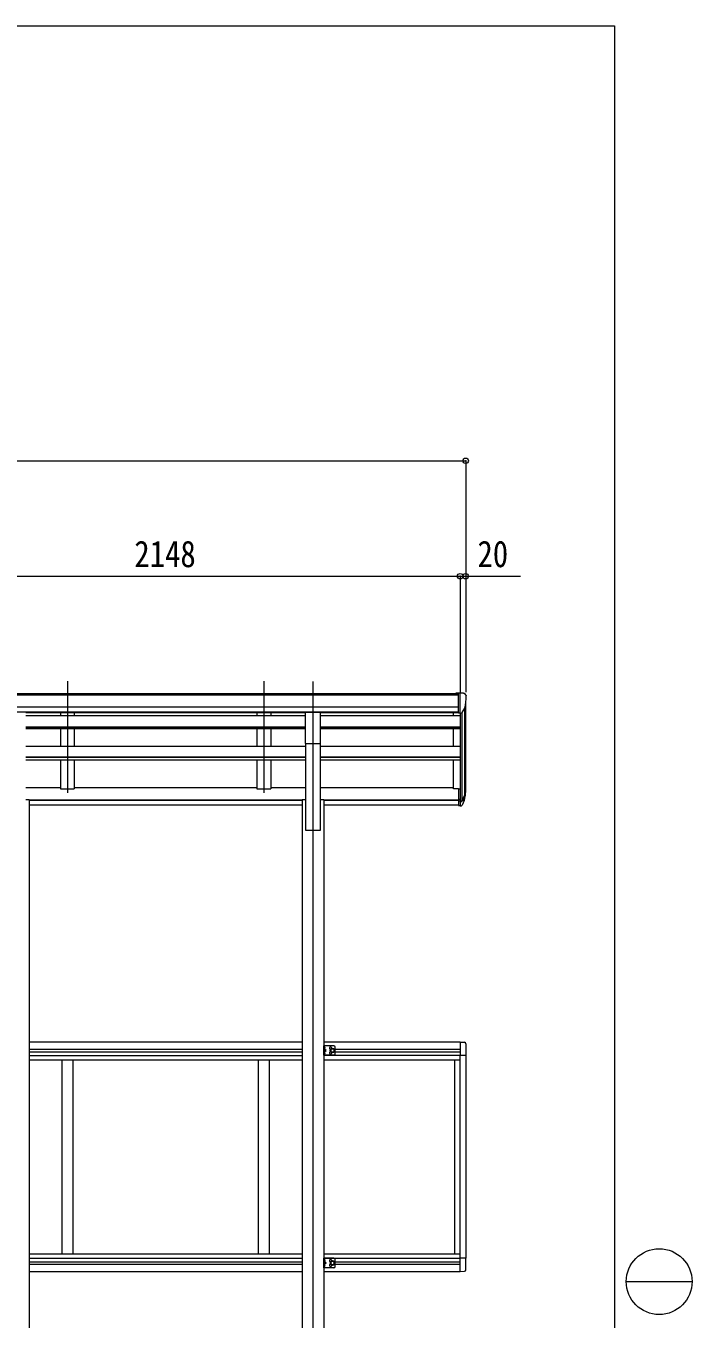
# Model space of a CAD drawing. Units: millimetres at full size. Extents: x -5590 to 5652, y -3902 to 3858.
# Drawn here: x 3223 to 5652, y -859 to 3858 of the extents above; entities that cross this region are included whole.
import ezdxf
from ezdxf.enums import TextEntityAlignment as Align

# ---------------------------------------------------------------- set-up
doc = ezdxf.new("R2010")
doc.units = ezdxf.units.MM
doc.header["$LTSCALE"] = 20
doc.header["$PDMODE"] = 32
doc.header["$PDSIZE"] = 20
for name, color, linetype, lineweight in [('0-1_本体', 4, 'Continuous', 9), ('0-2_部品', 7, 'Continuous', 9), ('0-8_PARTS2', 2, 'Continuous', 9), ('0-A_寸法', 6, 'Continuous', 9), ('1-1_GLASS', 4, 'Continuous', 9), ('1-2_GLASS_SEAL', 7, 'Continuous', 9), ('1-3_NOTPRINT', 4, 'Continuous', 9), ('F-0_240', 7, 'Continuous', 9)]:
    doc.layers.add(name, color=color, linetype=linetype, lineweight=lineweight)
doc.styles.add('ＭＳ ゴシック', font='')
doc.styles.get('ＭＳ ゴシック').set_extended_font_data('MS Gothic')

msp = doc.modelspace()

# ---------------------------------------------------------------- linework, layer by layer
at = {"layer": '0-1_本体'}
for p, q in [((2665.3, 1423.22), (4800.3, 1423.22)), ((2665.3, 1417.87), (4800.3, 1417.87)), ((2665.3, 1374.34), (4800.3, 1374.34)), ((4826.8, 1073.7), (4826.8, 1386.47)), ((2665.3, 1356.67), (4800.3, 1356.67)), ((3223.3, 1354.3), (4242.3, 1354.3)), ((3223.3, 1343.04), (4242.3, 1343.04)), ((3349.8, 1354.23), (3349.8, 1343.04)), ((3399.8, 1354.23), (3399.8, 1343.04)), ((4065.8, 1354.23), (4065.8, 1343.04)), ((4115.8, 1354.23), (4115.8, 1343.04)), ((4297.3, 1354.3), (4800.3, 1354.3)), ((4297.3, 1343.04), (4806.8, 1343.04)), ((4781.8, 1343.04), (4781.8, 1354.3)), ((4806.8, 1351.84), (4806.8, 1075.87)), ((4812.8, 1352.31), (4812.8, 1031.43)), ((4822.52, 1367.67), (4822.52, 1049.43)), ((3223.3, 1301.11), (4242.3, 1301.11)), ((3223.3, 1299.62), (4242.3, 1299.62)), ((3223.3, 1295.42), (4242.3, 1295.42)), ((3349.8, 1295.42), (3349.8, 1231.68)), ((3399.8, 1295.42), (3399.8, 1231.68)), ((4065.8, 1295.42), (4065.8, 1231.68)), ((4115.8, 1295.42), (4115.8, 1231.68)), ((4297.3, 1301.11), (4806.8, 1301.11)), ((4297.3, 1299.62), (4806.8, 1299.62)), ((4297.3, 1295.42), (4806.8, 1295.42)), ((4781.8, 1231.68), (4781.8, 1295.42)), ((3223.31, 1231.68), (4242.31, 1231.68)), ((4242.2, 1241.24), (4242.2, 924.45)), ((4297.2, 924.45), (4297.2, 1241.24)), ((4297.31, 1231.68), (4806.8, 1231.68)), ((3223.3, 1192.24), (4242.3, 1192.24)), ((3223.3, 1190.76), (4242.3, 1190.76)), ((3223.3, 1181.51), (4242.3, 1181.51)), ((3349.8, 1181.51), (3349.8, 1075.02)), ((3399.8, 1181.51), (3399.8, 1075.02)), ((4065.8, 1181.51), (4065.8, 1075.02)), ((4115.8, 1181.51), (4115.8, 1075.02)), ((4297.3, 1192.24), (4806.8, 1192.24)), ((4297.3, 1190.76), (4806.8, 1190.76)), ((4297.3, 1181.51), (4806.8, 1181.51)), ((4781.8, 1075.04), (4781.8, 1181.51)), ((3223.3, 1079.84), (3349.8, 1079.84)), ((3349.8, 1075.02), (3399.8, 1075.02)), ((3399.8, 1079.84), (4065.8, 1079.84)), ((4065.8, 1075.02), (4115.8, 1075.02)), ((4115.8, 1079.84), (4242.3, 1079.84)), ((4297.3, 1079.84), (4781.8, 1079.84)), ((4800.3, 1075.04), (4781.8, 1075.04)), ((3223.2, 1037.02), (3235.2, 1037.02)), ((3235.2, 1037.02), (3235.2, -826.25)), ((3235.2, 1035.75), (4230.2, 1035.75)), ((3235.2, 1034.35), (4230.2, 1034.35)), ((3235.2, 1016.98), (4230.2, 1016.98)), ((4230.2, 1037.02), (4242.2, 1037.02)), ((4230.2, 1037.02), (4230.2, -753.28)), ((4297.2, 1037.02), (4309.2, 1037.02)), ((4309.2, 1037.02), (4309.2, -650.44)), ((4309.2, 1035.75), (4800.3, 1035.75)), ((4309.2, 1034.35), (4800.3, 1034.35)), ((4309.2, 1016.98), (4800.3, 1016.98)), ((4242.2, 924.45), (4297.2, 924.45)), ((3235.2, -553.02), (3235.2, -1425.44)), ((4309.2, -551.89), (4309.2, -1425.44)), ((4230.2, -700.44), (4230.2, -1425.44))]:
    msp.add_line(p, q, dxfattribs=at)
at = {"layer": '0-2_部品'}
for p, q in [((4800.3, 1424.82), (4790.3, 1424.73)), ((4790.3, 1423.22), (4790.3, 1424.73)), ((4800.3, 1352.84), (4800.3, 1424.82)), ((4818.8, 1424.82), (4800.3, 1424.82)), ((4806.8, 1351.84), (4806.8, 1424.82)), ((4818.8, 1424.82), (4821.13, 1424.68)), ((4821.89, 1424.25), (4825.96, 1418.45)), ((4828.8, 1415.45), (4828.8, 1414.82)), ((4814.43, 1353.65), (4823.7, 1369.72)), ((4242.2, 1354.97), (4297.2, 1354.97)), ((4242.2, 1240.81), (4242.2, 1354.97)), ((4297.2, 1240.81), (4297.2, 1354.97)), ((4800.3, 1352.84), (4806.8, 1352.84)), ((4806.8, 1351.84), (4812.01, 1352.16)), ((4242.2, 1240.81), (4297.2, 1240.81)), ((4800.3, 1075.87), (4800.3, 1014.81)), ((4800.3, 1075.87), (4806.8, 1075.87)), ((4806.8, 1075.87), (4806.8, 1013.99)), ((4813.23, 1031.91), (4822.99, 1050.32)), ((4824.41, 1049.83), (4814.24, 1030.66)), ((4800.3, 1037.56), (4806.8, 1037.56)), ((4800.3, 1032.16), (4806.8, 1032.16)), ((4800.3, 1014.81), (4806.8, 1014.81)), ((4806.8, 1031.16), (4811.94, 1031.16)), ((4806.8, 1029.16), (4811.65, 1029.16)), ((4806.8, 1013.99), (4811.65, 1013.99)), ((4821.82, 1032.97), (4814.24, 1015.49))]:
    msp.add_line(p, q, dxfattribs=at)
for centre, radius, start, end in [((4821.07, 1423.68), 1, 35, 86.5), ((4825.8, 1415.45), 3, 0, 87), ((4626.8, 1414.82), 202, 347.09739, 0), ((4811.83, 1355.15), 3, 273.5, 330), ((4693.58, 1069.05), 133.22, 344.28698, 356.72013), ((4738.85, 1076.28), 88.05, 342.78929, 2.77608), ((4738.14, 1072), 89.07, 345.58812, 5.50424), ((4811.65, 1032.16), 3, 270, 330), ((4811.65, 1016.99), 3, 270, 330), ((4811.94, 1032.66), 1.5, 270, 330)]:
    msp.add_arc(centre, radius, start, end, dxfattribs=at)
at = {"layer": '0-8_PARTS2'}
for p, q in [((3374.8, 1468.15), (3374.8, 1061.35)), ((4090.8, 1468.15), (4090.8, 1061.35)), ((4269.7, 1466.73), (4269.7, -1496.73))]:
    msp.add_line(p, q, dxfattribs=at)
at = {"layer": '0-A_寸法'}
for p, q in [((490.8, 2272.07), (4826.8, 2272.07)), ((4826.8, 2272.07), (4826.8, 1851.02)), ((2658.8, 1851.02), (4806.8, 1851.02)), ((4806.8, 1851.02), (4806.8, 1428.4)), ((4806.8, 1851.02), (4826.8, 1851.02)), ((4826.8, 1851.02), (4826.8, 1428.4)), ((4826.8, 1851.02), (5026.8, 1851.02))]:
    msp.add_line(p, q, dxfattribs=at)
for p in [(4826.8, 2272.07), (4806.8, 1851.02), (4826.8, 1851.02)]:
    msp.add_point(p, dxfattribs=at)
at = {"layer": '1-1_GLASS'}
for p, q in [((4230.2, 151.66), (3235.2, 151.66)), ((4806.8, 151.66), (4309.2, 151.66)), ((3235.2, 125.66), (4230.2, 125.66)), ((3235.2, 116.66), (4230.2, 116.66)), ((3235.2, 103.16), (4230.2, 103.16)), ((4806.8, 103.16), (4309.2, 103.16)), ((4351.2, 125.66), (4806.8, 125.66)), ((4351.2, 116.66), (4806.8, 116.66)), ((4806.8, -635.65), (4806.8, 103.16)), ((4826.8, 102.97), (4826.8, -635.64)), ((3235.2, 87.66), (4230.2, 87.66)), ((4309.2, 87.66), (4806.8, 87.66)), ((4786.8, -620.34), (4786.8, 87.66)), ((3235.2, -620.34), (4230.2, -620.34)), ((3235.2, -635.84), (4230.2, -635.84)), ((3235.2, -649.34), (4230.2, -649.34)), ((3235.2, -658.34), (4230.2, -658.34)), ((4309.2, -620.34), (4806.8, -620.34)), ((4309.2, -635.84), (4806.8, -635.84)), ((4351.2, -649.34), (4806.8, -649.34)), ((4351.2, -658.34), (4806.8, -658.34)), ((3235.2, -684.34), (4230.2, -684.34)), ((4309.2, -684.34), (4806.8, -684.34))]:
    msp.add_line(p, q, dxfattribs=at)
at = {"layer": '1-2_GLASS_SEAL'}
for p, q in [((4806.8, 152.16), (4822.09, 151.36)), ((4806.8, 152.16), (4806.8, 102.97)), ((4827.3, 145.87), (4827.3, 102.97)), ((4309.2, 103.66), (4309.2, 138.66)), ((4346.2, 138.66), (4309.2, 138.66)), ((4346.2, 103.66), (4309.2, 103.66)), ((4311.72, 131.31), (4311.11, 130.16)), ((4311.72, 129.02), (4311.11, 130.16)), ((4311.72, 113.31), (4311.11, 112.16)), ((4311.72, 111.02), (4311.11, 112.16)), ((4311.7, 103.66), (4311.7, 138.66)), ((4311.7, 134.86), (4311.99, 134.86)), ((4311.7, 134.86), (4311.7, 125.46)), ((4311.99, 125.46), (4311.7, 125.46)), ((4311.7, 121.16), (4318.7, 121.16)), ((4311.99, 116.86), (4311.7, 116.86)), ((4311.7, 107.46), (4311.7, 116.86)), ((4311.7, 107.46), (4311.99, 107.46)), ((4313.81, 132.31), (4311.79, 131.31)), ((4313.81, 128.01), (4311.79, 129.02)), ((4313.81, 114.31), (4311.79, 113.31)), ((4313.81, 110.01), (4311.79, 111.02)), ((4311.99, 134.86), (4311.99, 125.46)), ((4311.99, 107.46), (4311.99, 116.86)), ((4351.2, 108.66), (4351.2, 133.66)), ((4827.3, 102.97), (4806.8, 102.97)), ((4309.2, -671.34), (4309.2, -636.34)), ((4346.2, -636.34), (4309.2, -636.34)), ((4311.72, -643.69), (4311.11, -644.84)), ((4311.72, -645.98), (4311.11, -644.84)), ((4311.7, -671.34), (4311.7, -636.34)), ((4311.7, -640.14), (4311.99, -640.14)), ((4311.7, -640.14), (4311.7, -649.54)), ((4311.99, -649.54), (4311.7, -649.54)), ((4311.7, -653.84), (4318.7, -653.84)), ((4311.99, -658.14), (4311.7, -658.14)), ((4311.7, -667.54), (4311.7, -658.14)), ((4313.81, -642.69), (4311.79, -643.69)), ((4313.81, -646.99), (4311.79, -645.98)), ((4311.99, -640.14), (4311.99, -649.54)), ((4311.99, -667.54), (4311.99, -658.14)), ((4351.2, -666.34), (4351.2, -641.34)), ((4827.3, -635.65), (4806.8, -635.65)), ((4806.8, -684.84), (4806.8, -635.65)), ((4827.3, -678.54), (4827.3, -635.65)), ((4346.2, -671.34), (4309.2, -671.34)), ((4311.72, -661.69), (4311.11, -662.84)), ((4311.72, -663.98), (4311.11, -662.84)), ((4311.7, -667.54), (4311.99, -667.54)), ((4313.81, -660.69), (4311.79, -661.69)), ((4313.81, -664.99), (4311.79, -663.98)), ((4806.8, -684.84), (4822.09, -684.03))]:
    msp.add_line(p, q, dxfattribs=at)
for points in [[(4312.3, 116.59), (4318.7, 121.16), (4312.3, 125.74)], [(4312.3, -658.41), (4318.7, -653.84), (4312.3, -649.26)]]:
    msp.add_lwpolyline(points, dxfattribs=at)
for points in [[(4341.2, 128.67), (4334.7, 124.92), (4334.7, 117.41), (4341.2, 113.66), (4347.7, 117.41), (4347.7, 124.92)], [(4341.2, -646.33), (4334.7, -650.08), (4334.7, -657.59), (4341.2, -661.34), (4347.7, -657.59), (4347.7, -650.08)]]:
    msp.add_lwpolyline(points, close=True, dxfattribs=at)
for centre, radius in [((4341.2, 121.16), 8.5), ((4341.2, 121.16), 7.5), ((4341.2, 121.16), 6.5), ((4341.2, -653.84), 8.5), ((4341.2, -653.84), 7.5), ((4341.2, -653.84), 6.5)]:
    msp.add_circle(centre, radius, dxfattribs=at)
for centre, radius, start, end in [((4821.8, 145.87), 5.5, 0, 87), ((4308.1, 130.16), 6.1, 309.60193, 50.39807), ((4308.1, 112.16), 6.1, 309.60193, 50.39807), ((4334.2, 129.66), 4.25, 353.70569, 265.23923), ((4334.2, 112.66), 4.25, 94.76077, 6.29431), ((4346.2, 133.66), 5, 0, 90), ((4346.2, 108.66), 5, 270, 0), ((4308.1, -644.84), 6.1, 309.60193, 50.39807), ((4308.1, -662.84), 6.1, 309.60193, 50.39807), ((4334.2, -645.34), 4.25, 353.70569, 265.23923), ((4334.2, -662.34), 4.25, 94.76077, 6.29431), ((4346.2, -641.34), 5, 0, 90), ((4346.2, -666.34), 5, 270, 0), ((4821.8, -678.54), 5.5, 273, 0)]:
    msp.add_arc(centre, radius, start, end, dxfattribs=at)
at = {"layer": '1-3_NOTPRINT'}
for p, q in [((3354.8, 87.57), (3354.8, -620.43)), ((3394.8, 87.57), (3394.8, -620.43)), ((4070.8, 87.57), (4070.8, -620.43)), ((4110.8, 87.57), (4110.8, -620.43))]:
    msp.add_line(p, q, dxfattribs=at)
at = {"layer": 'F-0_240', "color": 5}
for p, q in [((-5590.3, 3858.23), (5369.7, 3858.23)), ((5369.7, 3858.23), (5369.7, -3901.77))]:
    msp.add_line(p, q, dxfattribs=at)
at = {"layer": 'F-0_240', "color": 4}
msp.add_line((5412.44, -721.77), (5652.44, -721.77), dxfattribs=at)
msp.add_circle((5532.44, -721.77), 120, dxfattribs=at)

# ---------------------------------------------------------------- texts
at = {"layer": '0-A_寸法', "color": 7, "style": 'ＭＳ ゴシック', "width": 0.85}
for s, p in [('2148', (3618.8, 1855.02)), ('20', (4869.8, 1855.02))]:
    msp.add_text(s, height=96.77, dxfattribs=at).set_placement(p, align=Align.BOTTOM_LEFT)

doc.saveas('drawing.dxf')
